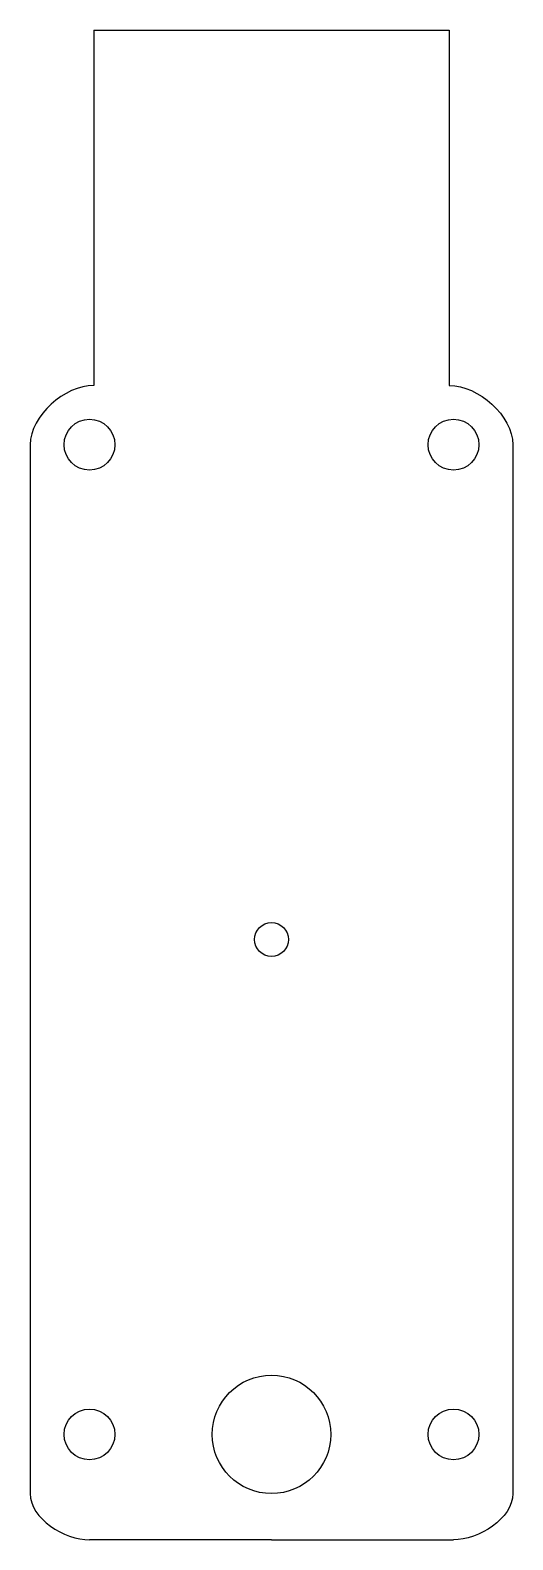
# Model space of a CAD drawing. Header units: millimetres. Extents: x 10.9 to 39.4, y 15.9 to 105.2.
import ezdxf

# ---------------------------------------------------------------- set-up
doc = ezdxf.new("R2010")
doc.units = ezdxf.units.MM

msp = doc.modelspace()

# ---------------------------------------------------------------- linework, layer by layer
for p, q in [((14.687, 105.179), (14.687, 84.179)), ((14.687, 105.179), (35.687, 105.179)), ((35.687, 105.179), (35.687, 84.179)), ((10.937, 80.679), (10.937, 22.179)), ((39.437, 80.679), (39.437, 22.179)), ((10.937, 22.179), (10.937, 18.679)), ((39.437, 22.179), (39.437, 18.679)), ((25.187, 15.948), (14.437, 15.948)), ((25.187, 15.948), (35.937, 15.948))]:
    msp.add_line(p, q)
for centre, radius in [((14.437, 80.679), 1.5), ((35.937, 80.679), 1.5), ((25.187, 51.429), 1), ((25.187, 22.179), 3.5), ((14.437, 22.179), 1.5), ((35.937, 22.179), 1.5)]:
    msp.add_circle(centre, radius)
at = {"end_tangent": (0, -1)}
for points, start_tangent in [([(14.687, 84.179), (10.937, 80.679)], (-1.444206, 0)), ([(35.687, 84.179), (39.437, 80.679)], (1.444206, 0))]:
    msp.add_spline(points, degree=3, dxfattribs=dict(at, start_tangent=start_tangent))
for points in [[(10.937, 18.679), (10.937, 17.199), (12.957, 15.948), (14.437, 15.948)], [(39.437, 18.679), (39.437, 17.199), (37.416, 15.948), (35.937, 15.948)]]:
    msp.add_open_spline(points, degree=3)

doc.saveas('drawing.dxf')
